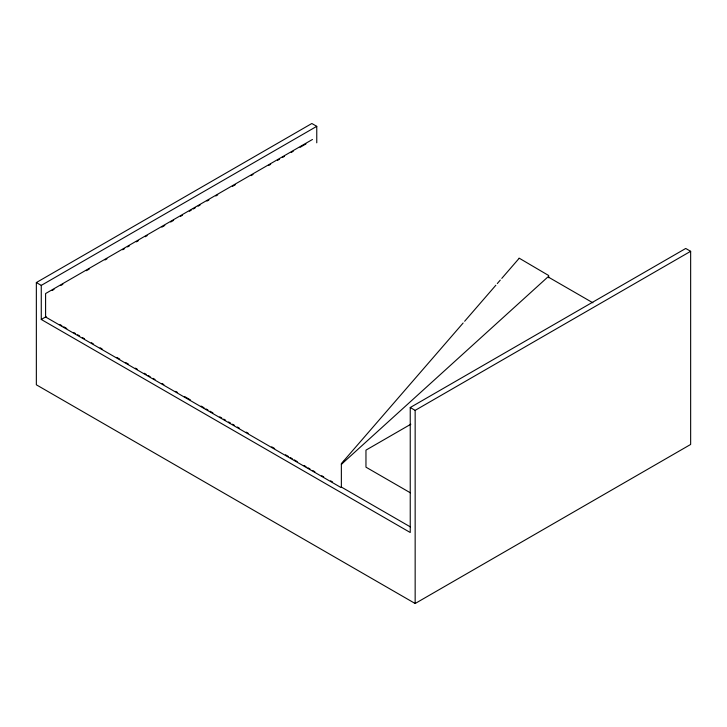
<?xml version="1.0" encoding="UTF-8"?>
<svg xmlns="http://www.w3.org/2000/svg" width="727" height="727" viewBox="0 0 727 727"><rect width="100%" height="100%" fill="white"/><g stroke="black" fill="none" stroke-linecap="round" stroke-linejoin="round"><path stroke-width="1.09" d="M548.676 277.75L548.685 275.524L519.051 258.094M463.154 322.988L341.363 463.617L341.363 487.054L340.899 487.472L45.592 316.981L45.592 293.554L312.474 139.466M464.644 321.27L495.832 285.257M497.313 283.539L500.285 280.104M501.775 278.396L518.851 258.667M344.325 460.909L341.363 464.326L547.985 276.869L592.914 302.814M316.763 126.334L41.266 285.393L41.266 319.471L410.237 532.5L410.237 407.52L685.734 248.47L690.65 251.306L690.65 444.451L415.153 603.501L36.35 384.801L36.35 282.549L311.847 123.499L316.763 126.334L316.763 142.828M52.071 290.518L54.034 289.382M60.895 285.42L62.858 284.293M86.377 270.708L89.321 269.008M105.006 259.957L106.969 258.821M122.654 249.77L124.608 248.634M127.552 246.935L129.515 245.808M136.376 241.846L138.339 240.71M145.2 236.748L147.154 235.621M161.867 227.133L164.802 225.434M170.681 222.035L173.626 220.336M180.487 216.373L182.45 215.247M189.311 211.284L191.274 210.148M193.228 209.022L195.19 207.886M198.135 206.186L200.089 205.059M206.959 201.097L208.913 199.961M215.774 195.999L217.736 194.872M232.44 186.385L235.384 184.685M251.069 175.625L253.032 174.498M268.708 165.438L270.671 164.311M277.532 160.349L279.495 159.213M282.44 157.514L284.393 156.387M291.254 152.425L293.217 151.289M300.078 147.327L305.967 143.937M41.266 319.471L46.192 316.636M410.237 407.52L415.153 410.364L690.65 251.306M410.828 424.223L365.963 450.131L365.963 467.17L410.328 492.788M36.35 282.549L41.266 285.393M59.914 324.56L61.877 325.696M63.84 326.823L66.784 328.522M73.645 332.484L75.608 333.62M77.571 334.756L79.534 335.883M82.469 337.582L84.432 338.718M91.302 342.681L93.256 343.807M100.126 347.779L102.089 348.905M116.793 357.402L119.737 359.102M125.617 362.491L128.561 364.191M135.431 368.153L137.385 369.289M144.255 373.251L146.218 374.387M148.172 375.514L150.135 376.65M153.079 378.349L155.042 379.476M161.903 383.447L163.866 384.574M175.634 391.371L177.597 392.498M184.458 396.46L190.347 399.859M201.134 406.093L204.069 407.792M206.032 408.919L207.995 410.055M209.958 411.182L212.902 412.881M219.763 416.844L221.726 417.98M223.689 419.115L225.643 420.242M228.587 421.942L230.55 423.078M232.513 424.204L234.476 425.34M237.411 427.04L239.374 428.167M246.244 432.138L248.198 433.265M271.734 446.851L274.679 448.55M285.466 454.784L288.41 456.474M290.373 457.61L292.327 458.746M294.29 459.873L297.234 461.572M304.095 465.534L306.058 466.67M308.021 467.806L309.984 468.933M312.919 470.633L314.882 471.768M321.752 475.731L323.715 476.857M330.576 480.82L332.539 481.956M341.363 487.054L410.301 526.857M415.153 410.364L415.153 603.501"/></g></svg>
